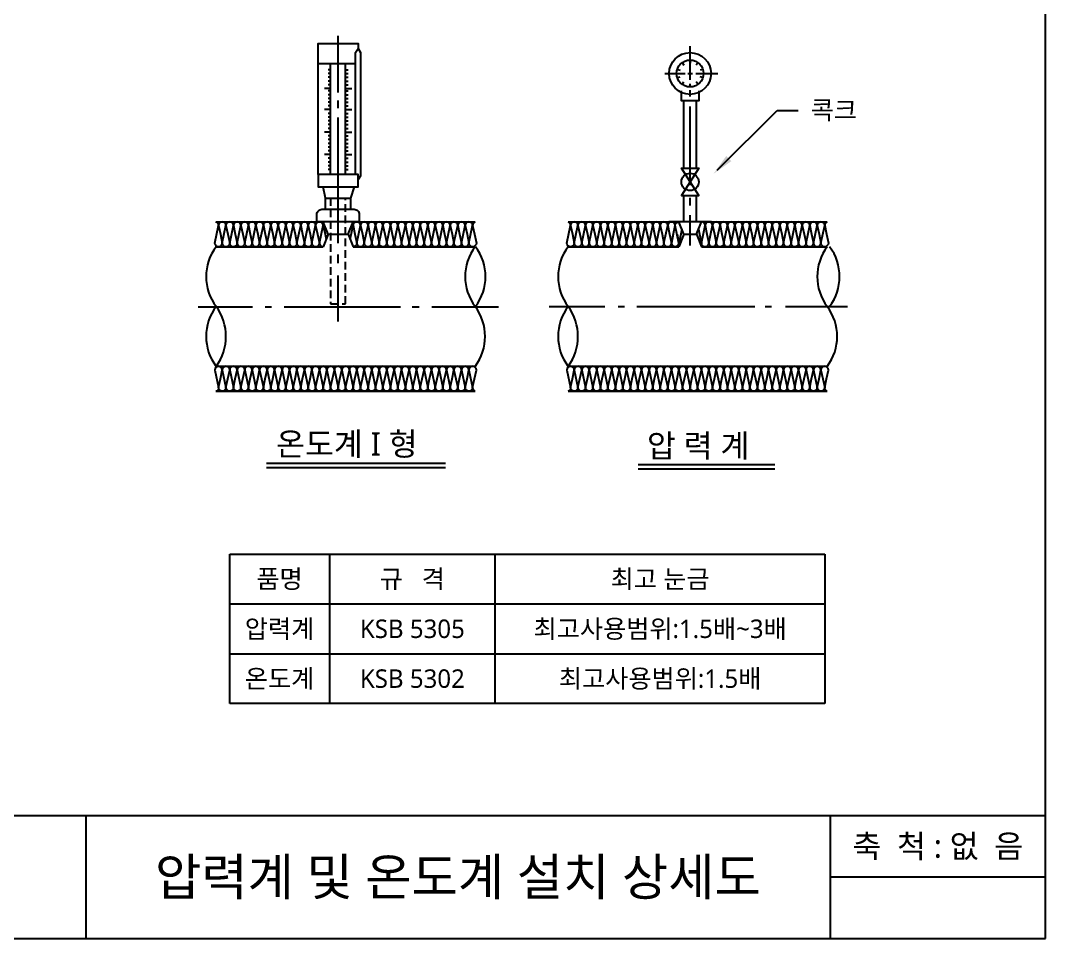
# Model space of a CAD drawing. Header units: millimetres. Extents: x 70076 to 74197, y 15592 to 16067.
# Drawn here: x 71464.1 to 71597.4, y 15667.4 to 15786.7 of the extents above; entities that cross this region are included whole.
import ezdxf
from ezdxf.enums import TextEntityAlignment as Align

# ---------------------------------------------------------------- set-up
doc = ezdxf.new("R2010")
doc.units = ezdxf.units.MM
doc.linetypes.add('DASHEDX2', pattern=[1.5, 1, -0.5])
for name, color, linetype in [('C', 4, 'Continuous'), ('G', 3, 'Continuous'), ('MDET', 4, 'Continuous'), ('R', 1, 'Continuous'), ('Y', 2, 'Continuous')]:
    doc.layers.add(name, color=color, linetype=linetype)
doc.styles.add('sunjin', font='')
doc.styles.get('sunjin').set_extended_font_data('Malgun Gothic')

# ---------------------------------------------------------------- blocks, each defined once
blk = doc.blocks.new('BORDER')
for p, q in [((1, 0), (1, 1)), ((0, 0), (1, 0))]:
    blk.add_line(p, q)
blk = doc.blocks.new('R')
at = {"color": 0, "linetype": 'ByBlock'}
blk.add_solid([(0.03, -0.02), (0.03, 1.42), (4.35, 0.7)], dxfattribs=at)
at = {"layer": 'Defpoints', "color": 0, "linetype": 'ByBlock'}
blk.add_point((4.35, 0.7), dxfattribs=at)

msp = doc.modelspace()

# ---------------------------------------------------------------- linework, layer by layer
at = {"layer": 'C', "color": 4}
for p, q in [((71491.29, 15717.35), (71568.69, 15717.35)), ((71491.29, 15697.91), (71491.29, 15717.35)), ((71568.69, 15717.35), (71568.69, 15697.91)), ((71568.69, 15697.91), (71491.29, 15697.91)), ((71461.37, 15683.36), (71597.37, 15683.36)), ((71472.57, 15683.36), (71472.57, 15667.36)), ((71569.37, 15683.36), (71569.37, 15667.36)), ((71569.37, 15675.36), (71597.37, 15675.36))]:
    msp.add_line(p, q, dxfattribs=at)
at = {"layer": 'G', "color": 3, "linetype": 'DASHEDX2'}
for p, q in [((71504.42, 15763.63), (71504.42, 15749.86)), ((71506.36, 15749.86), (71506.36, 15763.63))]:
    msp.add_line(p, q, dxfattribs=at)
at = {"layer": 'G', "linetype": 'DASHEDX2'}
msp.add_line((71504.42, 15749.86), (71506.36, 15749.86), dxfattribs=at)
at = {"layer": 'G', "color": 3}
for points in [[(71502.8, 15766.7), (71502.8, 15783.71), (71507.98, 15783.71), (71507.98, 15783.07)], [(71507.66, 15766.7), (71507.66, 15782.58), (71507.98, 15783.07), (71508.3, 15782.58), (71508.3, 15766.54), (71507.98, 15766.06)], [(71550, 15777.58), (71550, 15776.33), (71552.33, 15776.33), (71552.33, 15777.58)], [(71550.35, 15767.51), (71550.35, 15776.33)], [(71551.97, 15767.51), (71551.97, 15776.33)], [(71551.16, 15765.73), (71550.03, 15767.51), (71552.3, 15767.51), (71551.16, 15765.73)], [(71502.8, 15766.7), (71502.8, 15765.08), (71507.98, 15765.08), (71507.98, 15766.7), (71502.8, 15766.7)], [(71551.16, 15765.73), (71550.03, 15763.95), (71552.3, 15763.95), (71551.16, 15765.73)], [(71503.77, 15763.63), (71503.44, 15765.08), (71507.49, 15765.08), (71507.01, 15763.63)], [(71503.77, 15762.17), (71503.77, 15763.63), (71507.01, 15763.63), (71507.01, 15762.17)], [(71550.35, 15760.55), (71550.35, 15763.95)], [(71551.97, 15760.55), (71551.97, 15763.95)], [(71489.51, 15760.55), (71503.44, 15760.55)], [(71508.14, 15760.55), (71502.63, 15760.55)], [(71504.09, 15758.93), (71503.44, 15760.55)], [(71506.68, 15758.93), (71507.33, 15760.55)], [(71507.33, 15760.55), (71523.21, 15760.55)], [(71535.29, 15760.55), (71549.7, 15760.55)], [(71553.92, 15760.55), (71548.41, 15760.55)], [(71551.97, 15758.93), (71552.62, 15760.55)], [(71553.11, 15760.55), (71568.98, 15760.55)], [(71504.09, 15758.93), (71503.44, 15757.31)], [(71504.09, 15758.93), (71506.68, 15758.93)], [(71506.68, 15758.93), (71507.33, 15757.31)], [(71550.35, 15758.93), (71549.7, 15757.31)], [(71550.35, 15758.93), (71549.7, 15757.31)], [(71550.35, 15758.93), (71551.97, 15758.93)], [(71551.97, 15758.93), (71552.62, 15757.31)], [(71489.51, 15757.31), (71503.44, 15757.31)], [(71507.33, 15757.31), (71523.21, 15757.31)], [(71535.29, 15757.31), (71549.7, 15757.31)], [(71552.62, 15757.31), (71568.98, 15757.31)], [(71489.51, 15741.76), (71523.21, 15741.76)], [(71535.29, 15741.76), (71568.98, 15741.76)], [(71489.51, 15738.52), (71523.21, 15738.52)], [(71535.29, 15738.52), (71568.98, 15738.52)]]:
    msp.add_lwpolyline(points, dxfattribs=at)
at = {"layer": 'G'}
for points in [[(71502.8, 15781.12), (71507.66, 15781.12)], [(71489.51, 15757.31), (71503.44, 15757.31)], [(71507.33, 15757.31), (71523.21, 15757.31)], [(71535.29, 15757.31), (71549.7, 15757.31)], [(71552.62, 15757.31), (71568.98, 15757.31)]]:
    msp.add_lwpolyline(points, dxfattribs=at)
at = {"layer": 'G', "color": 3}
msp.add_lwpolyline([(71502.63, 15760.55), (71502.63, 15761.52, -0.414214), (71503.28, 15762.17), (71507.49, 15762.17, -0.414214), (71508.14, 15761.52), (71508.14, 15760.55)], format="xyb", dxfattribs=at)
for centre, radius in [((71551.16, 15779.83), 2.72), ((71551.16, 15765.73), 1.13)]:
    msp.add_circle(centre, radius, dxfattribs=at)
at = {"layer": 'R', "color": 1}
for p, q in [((71505.39, 15777.36), (71505.39, 15784.72)), ((71551.16, 15778.99), (71551.16, 15783.39)), ((71547.86, 15779.83), (71550.51, 15779.83)), ((71550.88, 15779.83), (71551.46, 15779.83)), ((71551.92, 15779.83), (71554.78, 15779.83)), ((71551.16, 15776.85), (71551.16, 15777.67)), ((71505.39, 15775.31), (71505.39, 15776.34)), ((71551.16, 15765.31), (71551.16, 15775.52)), ((71505.39, 15757.75), (71505.39, 15774.09)), ((71551.16, 15762.65), (71551.16, 15763.67)), ((71551.16, 15757.45), (71551.16, 15761.42)), ((71505.39, 15755.19), (71505.39, 15756.31)), ((71505.39, 15747.59), (71505.39, 15753.55)), ((71487.2, 15749.51), (71494.27, 15749.51)), ((71495.9, 15749.51), (71496.73, 15749.51)), ((71498.36, 15749.51), (71513.49, 15749.51)), ((71515.02, 15749.51), (71515.94, 15749.51)), ((71517.57, 15749.51), (71526.25, 15749.51)), ((71532.83, 15749.53), (71540.06, 15749.53)), ((71541.8, 15749.53), (71542.61, 15749.53)), ((71544.25, 15749.53), (71559.58, 15749.53)), ((71560.91, 15749.53), (71561.73, 15749.53)), ((71563.57, 15749.53), (71571.64, 15749.53))]:
    msp.add_line(p, q, dxfattribs=at)
at = {"layer": 'Y', "color": 2}
for p, q in [((71554.67, 15767.25), (71562.46, 15775.04)), ((71562.46, 15775.04), (71565.21, 15775.04))]:
    msp.add_line(p, q, dxfattribs=at)
for points in [[(71504.42, 15766.7), (71504.42, 15781.12)], [(71506.36, 15766.7), (71506.36, 15781.12)], [(71549.5, 15780.37), (71549.87, 15780.25)], [(71550.13, 15781.24), (71550.36, 15780.93)], [(71551.16, 15781.58), (71551.16, 15781.19)], [(71552.19, 15781.24), (71551.96, 15780.93)], [(71552.83, 15780.37), (71552.46, 15780.25)], [(71504.42, 15780.31), (71504.09, 15780.31)], [(71504.42, 15779.83), (71504.09, 15779.83)], [(71504.42, 15779.34), (71504.09, 15779.34)], [(71506.36, 15780.31), (71506.68, 15780.31)], [(71506.36, 15779.83), (71506.68, 15779.83)], [(71506.36, 15779.34), (71506.68, 15779.34)], [(71549.5, 15779.29), (71549.87, 15779.41)], [(71552.83, 15779.29), (71552.46, 15779.41)], [(71504.42, 15777.88), (71503.61, 15777.88)], [(71504.42, 15778.85), (71504.09, 15778.85)], [(71504.42, 15778.37), (71504.09, 15778.37)], [(71506.36, 15778.85), (71506.68, 15778.85)], [(71506.36, 15778.37), (71506.68, 15778.37)], [(71506.36, 15777.88), (71507.17, 15777.88)], [(71550.13, 15778.41), (71550.36, 15778.73)], [(71551.16, 15778.08), (71551.16, 15778.47)], [(71552.19, 15778.41), (71551.96, 15778.73)], [(71504.42, 15777.56), (71504.09, 15777.56)], [(71504.42, 15777.07), (71504.09, 15777.07)], [(71504.42, 15776.59), (71504.09, 15776.59)], [(71506.36, 15777.56), (71506.68, 15777.56)], [(71506.36, 15777.07), (71506.68, 15777.07)], [(71506.36, 15776.59), (71506.68, 15776.59)], [(71504.42, 15775.13), (71503.61, 15775.13)], [(71504.42, 15776.1), (71504.09, 15776.1)], [(71504.42, 15775.61), (71504.09, 15775.61)], [(71506.36, 15776.1), (71506.68, 15776.1)], [(71506.36, 15775.61), (71506.68, 15775.61)], [(71506.36, 15775.13), (71507.17, 15775.13)], [(71504.42, 15774.64), (71504.09, 15774.64)], [(71504.42, 15774.16), (71504.09, 15774.16)], [(71506.36, 15774.64), (71506.68, 15774.64)], [(71506.36, 15774.16), (71506.68, 15774.16)], [(71504.42, 15773.67), (71504.09, 15773.67)], [(71504.42, 15773.18), (71504.09, 15773.18)], [(71504.42, 15772.7), (71504.09, 15772.7)], [(71506.36, 15773.67), (71506.68, 15773.67)], [(71506.36, 15773.18), (71506.68, 15773.18)], [(71506.36, 15772.7), (71506.68, 15772.7)], [(71504.42, 15772.21), (71503.61, 15772.21)], [(71504.42, 15771.73), (71504.09, 15771.73)], [(71504.42, 15771.24), (71504.09, 15771.24)], [(71506.36, 15772.21), (71507.17, 15772.21)], [(71506.36, 15771.73), (71506.68, 15771.73)], [(71506.36, 15771.24), (71506.68, 15771.24)], [(71504.42, 15770.75), (71504.09, 15770.75)], [(71504.42, 15770.27), (71504.09, 15770.27)], [(71504.42, 15769.78), (71504.09, 15769.78)], [(71506.36, 15770.75), (71506.68, 15770.75)], [(71506.36, 15770.27), (71506.68, 15770.27)], [(71506.36, 15769.78), (71506.68, 15769.78)], [(71504.42, 15769.3), (71503.61, 15769.3)], [(71504.42, 15768.81), (71504.09, 15768.81)], [(71506.36, 15769.3), (71507.17, 15769.3)], [(71506.36, 15768.81), (71506.68, 15768.81)], [(71504.42, 15768.32), (71504.09, 15768.32)], [(71504.42, 15767.84), (71504.09, 15767.84)], [(71504.42, 15767.35), (71504.09, 15767.35)], [(71506.36, 15768.32), (71506.68, 15768.32)], [(71506.36, 15767.84), (71506.68, 15767.84)], [(71506.36, 15767.35), (71506.68, 15767.35)], [(71550.35, 15758.93), (71549.7, 15760.55)], [(71550.35, 15758.93), (71549.7, 15760.55)], [(71550.09, 15759.59), (71549.95, 15758.93)], [(71552.24, 15759.59), (71552.38, 15758.93)], [(71496.08, 15729.18), (71519.34, 15729.18)], [(71544.4, 15728.97), (71562.16, 15728.97)], [(71504.25, 15717.35), (71504.25, 15697.91)], [(71525.82, 15697.91), (71525.82, 15717.35)], [(71491.29, 15710.87), (71568.69, 15710.87)], [(71491.29, 15704.39), (71568.69, 15704.39)]]:
    msp.add_lwpolyline(points, dxfattribs=at)
for points in [[(71490.08, 15758.93), (71490.32, 15757.79, -1), (71489.35, 15757.79), (71489.84, 15760.06, 0.317837), (71489.51, 15760.52)], [(71491.05, 15758.93), (71491.29, 15757.79, -1), (71490.32, 15757.79), (71490.81, 15760.06, 1), (71489.84, 15760.06), (71490.08, 15758.93)], [(71492.02, 15758.93), (71492.27, 15757.79, -1), (71491.29, 15757.79), (71491.78, 15760.06, 1), (71490.81, 15760.06), (71491.05, 15758.93)], [(71492.99, 15758.93), (71493.24, 15757.79, -1), (71492.27, 15757.79), (71492.75, 15760.06, 1), (71491.78, 15760.06), (71492.02, 15758.93)], [(71493.97, 15758.93), (71494.21, 15757.79, -1), (71493.24, 15757.79), (71493.72, 15760.06, 1), (71492.75, 15760.06), (71492.99, 15758.93)], [(71494.94, 15758.93), (71495.18, 15757.79, -1), (71494.21, 15757.79), (71494.7, 15760.06, 1), (71493.72, 15760.06), (71493.97, 15758.93)], [(71495.91, 15758.93), (71496.15, 15757.79, -1), (71495.18, 15757.79), (71495.67, 15760.06, 1), (71494.7, 15760.06), (71494.94, 15758.93)], [(71496.88, 15758.93), (71497.13, 15757.79, -1), (71496.15, 15757.79), (71496.64, 15760.06, 1), (71495.67, 15760.06), (71495.91, 15758.93)], [(71497.85, 15758.93), (71498.1, 15757.79, -1), (71497.13, 15757.79), (71497.61, 15760.06, 1), (71496.64, 15760.06), (71496.88, 15758.93)], [(71498.83, 15758.93), (71499.07, 15757.79, -1), (71498.1, 15757.79), (71498.58, 15760.06, 1), (71497.61, 15760.06), (71497.85, 15758.93)], [(71499.8, 15758.93), (71500.04, 15757.79, -1), (71499.07, 15757.79), (71499.56, 15760.06, 1), (71498.58, 15760.06), (71498.83, 15758.93)], [(71500.77, 15758.93), (71501.01, 15757.79, -1), (71500.04, 15757.79), (71500.53, 15760.06, 1), (71499.56, 15760.06), (71499.8, 15758.93)], [(71501.74, 15758.93), (71501.99, 15757.79, -1), (71501.01, 15757.79), (71501.5, 15760.06, 1), (71500.53, 15760.06), (71500.77, 15758.93)], [(71502.71, 15758.93), (71502.96, 15757.79, -1), (71501.99, 15757.79), (71502.47, 15760.06, 1), (71501.5, 15760.06), (71501.74, 15758.93)], [(71508.55, 15758.93), (71508.79, 15757.79, -1), (71507.82, 15757.79), (71508.3, 15760.06, 1), (71507.33, 15760.06), (71507.57, 15758.93)], [(71509.52, 15758.93), (71509.76, 15757.79, -1), (71508.79, 15757.79), (71509.28, 15760.06, 1), (71508.3, 15760.06), (71508.55, 15758.93)], [(71510.49, 15758.93), (71510.73, 15757.79, -1), (71509.76, 15757.79), (71510.25, 15760.06, 1), (71509.28, 15760.06), (71509.52, 15758.93)], [(71511.46, 15758.93), (71511.71, 15757.79, -1), (71510.73, 15757.79), (71511.22, 15760.06, 1), (71510.25, 15760.06), (71510.49, 15758.93)], [(71512.43, 15758.93), (71512.68, 15757.79, -1), (71511.71, 15757.79), (71512.19, 15760.06, 1), (71511.22, 15760.06), (71511.46, 15758.93)], [(71513.41, 15758.93), (71513.65, 15757.79, -1), (71512.68, 15757.79), (71513.16, 15760.06, 1), (71512.19, 15760.06), (71512.43, 15758.93)], [(71514.38, 15758.93), (71514.62, 15757.79, -1), (71513.65, 15757.79), (71514.14, 15760.06, 1), (71513.16, 15760.06), (71513.41, 15758.93)], [(71515.35, 15758.93), (71515.59, 15757.79, -1), (71514.62, 15757.79), (71515.11, 15760.06, 1), (71514.14, 15760.06), (71514.38, 15758.93)], [(71516.32, 15758.93), (71516.57, 15757.79, -1), (71515.59, 15757.79), (71516.08, 15760.06, 1), (71515.11, 15760.06), (71515.35, 15758.93)], [(71517.29, 15758.93), (71517.54, 15757.79, -1), (71516.57, 15757.79), (71517.05, 15760.06, 1), (71516.08, 15760.06), (71516.32, 15758.93)], [(71518.27, 15758.93), (71518.51, 15757.79, -1), (71517.54, 15757.79), (71518.02, 15760.06, 1), (71517.05, 15760.06), (71517.29, 15758.93)], [(71519.24, 15758.93), (71519.48, 15757.79, -1), (71518.51, 15757.79), (71519, 15760.06, 1), (71518.02, 15760.06), (71518.27, 15758.93)], [(71520.21, 15758.93), (71520.45, 15757.79, -1), (71519.48, 15757.79), (71519.97, 15760.06, 1), (71519, 15760.06), (71519.24, 15758.93)], [(71521.18, 15758.93), (71521.43, 15757.79, -1), (71520.45, 15757.79), (71520.94, 15760.06, 1), (71519.97, 15760.06), (71520.21, 15758.93)], [(71522.15, 15758.93), (71522.4, 15757.79, -1), (71521.43, 15757.79), (71521.91, 15760.06, 1), (71520.94, 15760.06), (71521.18, 15758.93)], [(71523.13, 15758.93), (71523.37, 15757.79, -1), (71522.4, 15757.79), (71522.88, 15760.06, 1), (71521.91, 15760.06), (71522.15, 15758.93)], [(71523.21, 15760.52, 0.317837), (71522.88, 15760.06), (71523.13, 15758.93)], [(71535.85, 15758.93), (71536.1, 15757.79, -1), (71535.12, 15757.79), (71535.61, 15760.06, 0.317837), (71535.29, 15760.52)], [(71536.82, 15758.93), (71537.07, 15757.79, -1), (71536.1, 15757.79), (71536.58, 15760.06, 1), (71535.61, 15760.06), (71535.85, 15758.93)], [(71537.8, 15758.93), (71538.04, 15757.79, -1), (71537.07, 15757.79), (71537.55, 15760.06, 1), (71536.58, 15760.06), (71536.82, 15758.93)], [(71538.77, 15758.93), (71539.01, 15757.79, -1), (71538.04, 15757.79), (71538.53, 15760.06, 1), (71537.55, 15760.06), (71537.8, 15758.93)], [(71539.74, 15758.93), (71539.98, 15757.79, -1), (71539.01, 15757.79), (71539.5, 15760.06, 1), (71538.53, 15760.06), (71538.77, 15758.93)], [(71540.71, 15758.93), (71540.96, 15757.79, -1), (71539.98, 15757.79), (71540.47, 15760.06, 1), (71539.5, 15760.06), (71539.74, 15758.93)], [(71541.68, 15758.93), (71541.93, 15757.79, -1), (71540.96, 15757.79), (71541.44, 15760.06, 1), (71540.47, 15760.06), (71540.71, 15758.93)], [(71542.66, 15758.93), (71542.9, 15757.79, -1), (71541.93, 15757.79), (71542.41, 15760.06, 1), (71541.44, 15760.06), (71541.68, 15758.93)], [(71543.63, 15758.93), (71543.87, 15757.79, -1), (71542.9, 15757.79), (71543.39, 15760.06, 1), (71542.41, 15760.06), (71542.66, 15758.93)], [(71544.6, 15758.93), (71544.84, 15757.79, -1), (71543.87, 15757.79), (71544.36, 15760.06, 1), (71543.39, 15760.06), (71543.63, 15758.93)], [(71545.57, 15758.93), (71545.82, 15757.79, -1), (71544.84, 15757.79), (71545.33, 15760.06, 1), (71544.36, 15760.06), (71544.6, 15758.93)], [(71546.54, 15758.93), (71546.79, 15757.79, -1), (71545.82, 15757.79), (71546.3, 15760.06, 1), (71545.33, 15760.06), (71545.57, 15758.93)], [(71547.52, 15758.93), (71547.76, 15757.79, -1), (71546.79, 15757.79), (71547.27, 15760.06, 1), (71546.3, 15760.06), (71546.54, 15758.93)], [(71548.49, 15758.93), (71548.73, 15757.79, -1), (71547.76, 15757.79), (71548.25, 15760.06, 1), (71547.27, 15760.06), (71547.52, 15758.93)], [(71549.46, 15758.93), (71549.7, 15757.79, -1), (71548.73, 15757.79), (71549.22, 15760.06, 1), (71548.25, 15760.06), (71548.49, 15758.93)], [(71548.97, 15758.93), (71548.73, 15757.79, 1), (71549.7, 15757.79), (71549.22, 15760.06, -0.414214), (71549.7, 15760.55)], [(71553.35, 15758.93), (71553.59, 15757.79, -1), (71552.62, 15757.79), (71553.11, 15760.06, 0.414214), (71552.62, 15760.55)], [(71554.32, 15758.93), (71554.56, 15757.79, -1), (71553.59, 15757.79), (71554.08, 15760.06, 1), (71553.11, 15760.06), (71553.35, 15758.93)], [(71555.29, 15758.93), (71555.54, 15757.79, -1), (71554.56, 15757.79), (71555.05, 15760.06, 1), (71554.08, 15760.06), (71554.32, 15758.93)], [(71556.26, 15758.93), (71556.51, 15757.79, -1), (71555.54, 15757.79), (71556.02, 15760.06, 1), (71555.05, 15760.06), (71555.29, 15758.93)], [(71557.24, 15758.93), (71557.48, 15757.79, -1), (71556.51, 15757.79), (71556.99, 15760.06, 1), (71556.02, 15760.06), (71556.26, 15758.93)], [(71558.21, 15758.93), (71558.45, 15757.79, -1), (71557.48, 15757.79), (71557.97, 15760.06, 1), (71556.99, 15760.06), (71557.24, 15758.93)], [(71559.18, 15758.93), (71559.42, 15757.79, -1), (71558.45, 15757.79), (71558.94, 15760.06, 1), (71557.97, 15760.06), (71558.21, 15758.93)], [(71560.15, 15758.93), (71560.4, 15757.79, -1), (71559.42, 15757.79), (71559.91, 15760.06, 1), (71558.94, 15760.06), (71559.18, 15758.93)], [(71561.12, 15758.93), (71561.37, 15757.79, -1), (71560.4, 15757.79), (71560.88, 15760.06, 1), (71559.91, 15760.06), (71560.15, 15758.93)], [(71562.1, 15758.93), (71562.34, 15757.79, -1), (71561.37, 15757.79), (71561.85, 15760.06, 1), (71560.88, 15760.06), (71561.12, 15758.93)], [(71563.07, 15758.93), (71563.31, 15757.79, -1), (71562.34, 15757.79), (71562.83, 15760.06, 1), (71561.85, 15760.06), (71562.1, 15758.93)], [(71564.04, 15758.93), (71564.28, 15757.79, -1), (71563.31, 15757.79), (71563.8, 15760.06, 1), (71562.83, 15760.06), (71563.07, 15758.93)], [(71565.01, 15758.93), (71565.26, 15757.79, -1), (71564.28, 15757.79), (71564.77, 15760.06, 1), (71563.8, 15760.06), (71564.04, 15758.93)], [(71565.98, 15758.93), (71566.23, 15757.79, -1), (71565.26, 15757.79), (71565.74, 15760.06, 1), (71564.77, 15760.06), (71565.01, 15758.93)], [(71566.96, 15758.93), (71567.2, 15757.79, -1), (71566.23, 15757.79), (71566.71, 15760.06, 1), (71565.74, 15760.06), (71565.98, 15758.93)], [(71567.93, 15758.93), (71568.17, 15757.79, -1), (71567.2, 15757.79), (71567.69, 15760.06, 1), (71566.71, 15760.06), (71566.96, 15758.93)], [(71568.9, 15758.93), (71569.14, 15757.79, -1), (71568.17, 15757.79), (71568.66, 15760.06, 1), (71567.69, 15760.06), (71567.93, 15758.93)], [(71568.98, 15760.52, 0.317837), (71568.66, 15760.06), (71568.9, 15758.93)], [(71506.95, 15758.27), (71507.33, 15760.06, 0.150986), (71507.25, 15760.34)], [(71507.57, 15758.93), (71507.82, 15757.79, -0.414214), (71507.33, 15757.31)], [(71549.95, 15758.93), (71549.7, 15757.79, 0.150986), (71549.79, 15757.52)], [(71552.38, 15758.93), (71552.62, 15757.79, -0.150986), (71552.53, 15757.52)], [(71490.08, 15740.14), (71490.32, 15741.27, 1), (71489.35, 15741.27), (71489.84, 15739, -0.487404), (71489.51, 15738.52)], [(71491.05, 15740.14), (71491.29, 15741.27, 1), (71490.32, 15741.27), (71490.81, 15739, -1), (71489.84, 15739), (71490.08, 15740.14)], [(71491.05, 15740.14), (71491.29, 15741.27, 1), (71490.32, 15741.27), (71490.81, 15739, -1), (71489.84, 15739), (71490.08, 15740.14)], [(71492.02, 15740.14), (71492.27, 15741.27, 1), (71491.29, 15741.27), (71491.78, 15739, -1), (71490.81, 15739), (71491.05, 15740.14)], [(71492.99, 15740.14), (71493.24, 15741.27, 1), (71492.27, 15741.27), (71492.75, 15739, -1), (71491.78, 15739), (71492.02, 15740.14)], [(71493.97, 15740.14), (71494.21, 15741.27, 1), (71493.24, 15741.27), (71493.72, 15739, -1), (71492.75, 15739), (71492.99, 15740.14)], [(71494.94, 15740.14), (71495.18, 15741.27, 1), (71494.21, 15741.27), (71494.7, 15739, -1), (71493.72, 15739), (71493.97, 15740.14)], [(71495.91, 15740.14), (71496.15, 15741.27, 1), (71495.18, 15741.27), (71495.67, 15739, -1), (71494.7, 15739), (71494.94, 15740.14)], [(71496.88, 15740.14), (71497.13, 15741.27, 1), (71496.15, 15741.27), (71496.64, 15739, -1), (71495.67, 15739), (71495.91, 15740.14)], [(71497.85, 15740.14), (71498.1, 15741.27, 1), (71497.13, 15741.27), (71497.61, 15739, -1), (71496.64, 15739), (71496.88, 15740.14)], [(71498.83, 15740.14), (71499.07, 15741.27, 1), (71498.1, 15741.27), (71498.58, 15739, -1), (71497.61, 15739), (71497.85, 15740.14)], [(71499.8, 15740.14), (71500.04, 15741.27, 1), (71499.07, 15741.27), (71499.56, 15739, -1), (71498.58, 15739), (71498.83, 15740.14)], [(71500.77, 15740.14), (71501.01, 15741.27, 1), (71500.04, 15741.27), (71500.53, 15739, -1), (71499.56, 15739), (71499.8, 15740.14)], [(71501.74, 15740.14), (71501.99, 15741.27, 1), (71501.01, 15741.27), (71501.5, 15739, -1), (71500.53, 15739), (71500.77, 15740.14)], [(71502.71, 15740.14), (71502.96, 15741.27, 1), (71501.99, 15741.27), (71502.47, 15739, -1), (71501.5, 15739), (71501.74, 15740.14)], [(71503.69, 15740.14), (71503.93, 15741.27, 1), (71502.96, 15741.27), (71503.44, 15739, -1), (71502.47, 15739), (71502.71, 15740.14)], [(71504.66, 15740.14), (71504.9, 15741.27, 1), (71503.93, 15741.27), (71504.42, 15739, -1), (71503.44, 15739), (71503.69, 15740.14)], [(71505.63, 15740.14), (71505.87, 15741.27, 1), (71504.9, 15741.27), (71505.39, 15739, -1), (71504.42, 15739), (71504.66, 15740.14)], [(71506.6, 15740.14), (71506.85, 15741.27, 1), (71505.87, 15741.27), (71506.36, 15739, -1), (71505.39, 15739), (71505.63, 15740.14)], [(71507.57, 15740.14), (71507.82, 15741.27, 1), (71506.85, 15741.27), (71507.33, 15739, -1), (71506.36, 15739), (71506.6, 15740.14)], [(71508.55, 15740.14), (71508.79, 15741.27, 1), (71507.82, 15741.27), (71508.3, 15739, -1), (71507.33, 15739), (71507.57, 15740.14)], [(71509.52, 15740.14), (71509.76, 15741.27, 1), (71508.79, 15741.27), (71509.28, 15739, -1), (71508.3, 15739), (71508.55, 15740.14)], [(71510.49, 15740.14), (71510.73, 15741.27, 1), (71509.76, 15741.27), (71510.25, 15739, -1), (71509.28, 15739), (71509.52, 15740.14)], [(71511.46, 15740.14), (71511.71, 15741.27, 1), (71510.73, 15741.27), (71511.22, 15739, -1), (71510.25, 15739), (71510.49, 15740.14)], [(71512.43, 15740.14), (71512.68, 15741.27, 1), (71511.71, 15741.27), (71512.19, 15739, -1), (71511.22, 15739), (71511.46, 15740.14)], [(71513.41, 15740.14), (71513.65, 15741.27, 1), (71512.68, 15741.27), (71513.16, 15739, -1), (71512.19, 15739), (71512.43, 15740.14)], [(71514.38, 15740.14), (71514.62, 15741.27, 1), (71513.65, 15741.27), (71514.14, 15739, -1), (71513.16, 15739), (71513.41, 15740.14)], [(71515.35, 15740.14), (71515.59, 15741.27, 1), (71514.62, 15741.27), (71515.11, 15739, -1), (71514.14, 15739), (71514.38, 15740.14)], [(71516.32, 15740.14), (71516.57, 15741.27, 1), (71515.59, 15741.27), (71516.08, 15739, -1), (71515.11, 15739), (71515.35, 15740.14)], [(71517.29, 15740.14), (71517.54, 15741.27, 1), (71516.57, 15741.27), (71517.05, 15739, -1), (71516.08, 15739), (71516.32, 15740.14)], [(71518.27, 15740.14), (71518.51, 15741.27, 1), (71517.54, 15741.27), (71518.02, 15739, -1), (71517.05, 15739), (71517.29, 15740.14)], [(71519.24, 15740.14), (71519.48, 15741.27, 1), (71518.51, 15741.27), (71519, 15739, -1), (71518.02, 15739), (71518.27, 15740.14)], [(71520.21, 15740.14), (71520.45, 15741.27, 1), (71519.48, 15741.27), (71519.97, 15739, -1), (71519, 15739), (71519.24, 15740.14)], [(71521.18, 15740.14), (71521.43, 15741.27, 1), (71520.45, 15741.27), (71520.94, 15739, -1), (71519.97, 15739), (71520.21, 15740.14)], [(71522.15, 15740.14), (71522.4, 15741.27, 1), (71521.43, 15741.27), (71521.91, 15739, -1), (71520.94, 15739), (71521.18, 15740.14)], [(71523.13, 15740.14), (71523.37, 15741.27, 1), (71522.4, 15741.27), (71522.88, 15739, -1), (71521.91, 15739), (71522.15, 15740.14)], [(71535.85, 15740.14), (71536.1, 15741.27, 1), (71535.12, 15741.27), (71535.61, 15739, -0.487404), (71535.29, 15738.52)], [(71536.82, 15740.14), (71537.07, 15741.27, 1), (71536.1, 15741.27), (71536.58, 15739, -1), (71535.61, 15739), (71535.85, 15740.14)], [(71536.82, 15740.14), (71537.07, 15741.27, 1), (71536.1, 15741.27), (71536.58, 15739, -1), (71535.61, 15739), (71535.85, 15740.14)], [(71537.8, 15740.14), (71538.04, 15741.27, 1), (71537.07, 15741.27), (71537.55, 15739, -1), (71536.58, 15739), (71536.82, 15740.14)], [(71538.77, 15740.14), (71539.01, 15741.27, 1), (71538.04, 15741.27), (71538.53, 15739, -1), (71537.55, 15739), (71537.8, 15740.14)], [(71539.74, 15740.14), (71539.98, 15741.27, 1), (71539.01, 15741.27), (71539.5, 15739, -1), (71538.53, 15739), (71538.77, 15740.14)], [(71540.71, 15740.14), (71540.96, 15741.27, 1), (71539.98, 15741.27), (71540.47, 15739, -1), (71539.5, 15739), (71539.74, 15740.14)], [(71541.68, 15740.14), (71541.93, 15741.27, 1), (71540.96, 15741.27), (71541.44, 15739, -1), (71540.47, 15739), (71540.71, 15740.14)], [(71542.66, 15740.14), (71542.9, 15741.27, 1), (71541.93, 15741.27), (71542.41, 15739, -1), (71541.44, 15739), (71541.68, 15740.14)], [(71543.63, 15740.14), (71543.87, 15741.27, 1), (71542.9, 15741.27), (71543.39, 15739, -1), (71542.41, 15739), (71542.66, 15740.14)], [(71544.6, 15740.14), (71544.84, 15741.27, 1), (71543.87, 15741.27), (71544.36, 15739, -1), (71543.39, 15739), (71543.63, 15740.14)], [(71545.57, 15740.14), (71545.82, 15741.27, 1), (71544.84, 15741.27), (71545.33, 15739, -1), (71544.36, 15739), (71544.6, 15740.14)], [(71546.54, 15740.14), (71546.79, 15741.27, 1), (71545.82, 15741.27), (71546.3, 15739, -1), (71545.33, 15739), (71545.57, 15740.14)], [(71547.52, 15740.14), (71547.76, 15741.27, 1), (71546.79, 15741.27), (71547.27, 15739, -1), (71546.3, 15739), (71546.54, 15740.14)], [(71548.49, 15740.14), (71548.73, 15741.27, 1), (71547.76, 15741.27), (71548.25, 15739, -1), (71547.27, 15739), (71547.52, 15740.14)], [(71549.46, 15740.14), (71549.7, 15741.27, 1), (71548.73, 15741.27), (71549.22, 15739, -1), (71548.25, 15739), (71548.49, 15740.14)], [(71550.43, 15740.14), (71550.68, 15741.27, 1), (71549.7, 15741.27), (71550.19, 15739, -1), (71549.22, 15739), (71549.46, 15740.14)], [(71551.4, 15740.14), (71551.65, 15741.27, 1), (71550.68, 15741.27), (71551.16, 15739, -1), (71550.19, 15739), (71550.43, 15740.14)], [(71552.38, 15740.14), (71552.62, 15741.27, 1), (71551.65, 15741.27), (71552.13, 15739, -1), (71551.16, 15739), (71551.4, 15740.14)], [(71553.35, 15740.14), (71553.59, 15741.27, 1), (71552.62, 15741.27), (71553.11, 15739, -1), (71552.13, 15739), (71552.38, 15740.14)], [(71554.32, 15740.14), (71554.56, 15741.27, 1), (71553.59, 15741.27), (71554.08, 15739, -1), (71553.11, 15739), (71553.35, 15740.14)], [(71555.29, 15740.14), (71555.54, 15741.27, 1), (71554.56, 15741.27), (71555.05, 15739, -1), (71554.08, 15739), (71554.32, 15740.14)], [(71556.26, 15740.14), (71556.51, 15741.27, 1), (71555.54, 15741.27), (71556.02, 15739, -1), (71555.05, 15739), (71555.29, 15740.14)], [(71557.24, 15740.14), (71557.48, 15741.27, 1), (71556.51, 15741.27), (71556.99, 15739, -1), (71556.02, 15739), (71556.26, 15740.14)], [(71558.21, 15740.14), (71558.45, 15741.27, 1), (71557.48, 15741.27), (71557.97, 15739, -1), (71556.99, 15739), (71557.24, 15740.14)], [(71559.18, 15740.14), (71559.42, 15741.27, 1), (71558.45, 15741.27), (71558.94, 15739, -1), (71557.97, 15739), (71558.21, 15740.14)], [(71560.15, 15740.14), (71560.4, 15741.27, 1), (71559.42, 15741.27), (71559.91, 15739, -1), (71558.94, 15739), (71559.18, 15740.14)], [(71561.12, 15740.14), (71561.37, 15741.27, 1), (71560.4, 15741.27), (71560.88, 15739, -1), (71559.91, 15739), (71560.15, 15740.14)], [(71562.1, 15740.14), (71562.34, 15741.27, 1), (71561.37, 15741.27), (71561.85, 15739, -1), (71560.88, 15739), (71561.12, 15740.14)], [(71563.07, 15740.14), (71563.31, 15741.27, 1), (71562.34, 15741.27), (71562.83, 15739, -1), (71561.85, 15739), (71562.1, 15740.14)], [(71564.04, 15740.14), (71564.28, 15741.27, 1), (71563.31, 15741.27), (71563.8, 15739, -1), (71562.83, 15739), (71563.07, 15740.14)], [(71565.01, 15740.14), (71565.26, 15741.27, 1), (71564.28, 15741.27), (71564.77, 15739, -1), (71563.8, 15739), (71564.04, 15740.14)], [(71565.98, 15740.14), (71566.23, 15741.27, 1), (71565.26, 15741.27), (71565.74, 15739, -1), (71564.77, 15739), (71565.01, 15740.14)], [(71566.96, 15740.14), (71567.2, 15741.27, 1), (71566.23, 15741.27), (71566.71, 15739, -1), (71565.74, 15739), (71565.98, 15740.14)], [(71567.93, 15740.14), (71568.17, 15741.27, 1), (71567.2, 15741.27), (71567.69, 15739, -1), (71566.71, 15739), (71566.96, 15740.14)], [(71568.9, 15740.14), (71569.14, 15741.27, 1), (71568.17, 15741.27), (71568.66, 15739, -1), (71567.69, 15739), (71567.93, 15740.14)], [(71523.21, 15738.54, -0.317837), (71522.88, 15739), (71523.13, 15740.14)], [(71568.98, 15738.54, -0.317837), (71568.66, 15739), (71568.9, 15740.14)]]:
    msp.add_lwpolyline(points, format="xyb", dxfattribs=at)
at = {"layer": 'Y'}
for points in [[(71503.44, 15757.31, -0.414214), (71502.96, 15757.79), (71503.44, 15760.06, 1), (71502.47, 15760.06), (71502.71, 15758.93)], [(71503.53, 15760.34, 0.150986), (71503.44, 15760.06), (71503.69, 15758.93)], [(71503.69, 15758.93), (71503.83, 15758.27, -1)]]:
    msp.add_lwpolyline(points, format="xyb", dxfattribs=at)
for points in [[(71496.08, 15728.62), (71519.34, 15728.62)], [(71544.4, 15728.41), (71562.16, 15728.41)]]:
    msp.add_lwpolyline(points, dxfattribs=at)
at = {"layer": 'Y', "color": 2}
msp.add_circle((71551.16, 15779.83), 1.75, dxfattribs=at)
for centre, start, end in [((71494.7, 15753.42), 143.1301, 216.8699), ((71528.39, 15753.42), 143.1301, 216.8699), ((71518.08, 15753.42), 323.1301, 36.8699), ((71540.47, 15753.42), 143.1301, 216.8699), ((71574.17, 15753.42), 143.1301, 216.8699), ((71564.12, 15753.42), 323.1301, 36.8699), ((71494.7, 15745.64), 143.1301, 216.8699), ((71484.33, 15745.64), 323.1301, 36.8699), ((71518.02, 15745.64), 323.1301, 36.8699), ((71540.47, 15745.64), 143.1301, 216.8699), ((71530.1, 15745.64), 323.1301, 36.8699), ((71563.8, 15745.64), 323.1301, 36.8699)]:
    msp.add_arc(centre, 6.48, start, end, dxfattribs=at)

# ---------------------------------------------------------------- block references
at = {"layer": 'C', "color": 4, "xscale": 136.0000000000002, "yscale": 200.0000000000002, "zscale": 136.0000000000002}
msp.add_blockref('BORDER', (71461.37, 15667.36), dxfattribs=at)
at = {"layer": 'Y', "color": 2, "xscale": 0.647999999999811, "yscale": 0.647999999999811, "zscale": 0.647999999999811, "rotation": 225.0000000000043}
msp.add_blockref('R', (71555.88, 15769.1), dxfattribs=at)

# ---------------------------------------------------------------- texts
at = {"layer": 'G', "color": 3, "style": 'sunjin'}
for s, height, p in [('콕크', 2.4, (71566.84, 15773.87)), ('온도계 I 형', 3, (71497.31, 15730.16)), ('압 력 계', 3, (71545.54, 15729.93))]:
    msp.add_text(s, height=height, dxfattribs=at).set_placement(p)
at = {"layer": 'G', "style": 'sunjin'}
for s, p in [('품명', (71497.77, 15714.11)), ('규   격', (71515.04, 15714.11)), ('최고 눈금', (71547.26, 15714.11)), ('압력계', (71497.77, 15707.63)), ('KSB 5305', (71515.04, 15707.63)), ('최고사용범위:1.5배~3배', (71547.26, 15707.63)), ('온도계', (71497.77, 15701.15)), ('KSB 5302', (71515.04, 15701.15)), ('최고사용범위:1.5배', (71547.26, 15701.15))]:
    msp.add_text(s, height=2.4, dxfattribs=at).set_placement(p, align=Align.MIDDLE_CENTER)
at = {"layer": 'MDET', "color": 2, "style": 'sunjin'}
msp.add_text('축  척 : 없  음', height=3, dxfattribs=at).set_placement((71583.37, 15679.36), align=Align.MIDDLE_CENTER)
at = {"layer": 'MDET', "color": 3, "style": 'sunjin'}
msp.add_text('압력계 및 온도계 설치 상세도', height=4.8, dxfattribs=at).set_placement((71520.97, 15675.36), align=Align.MIDDLE_CENTER)

doc.saveas('drawing.dxf')
